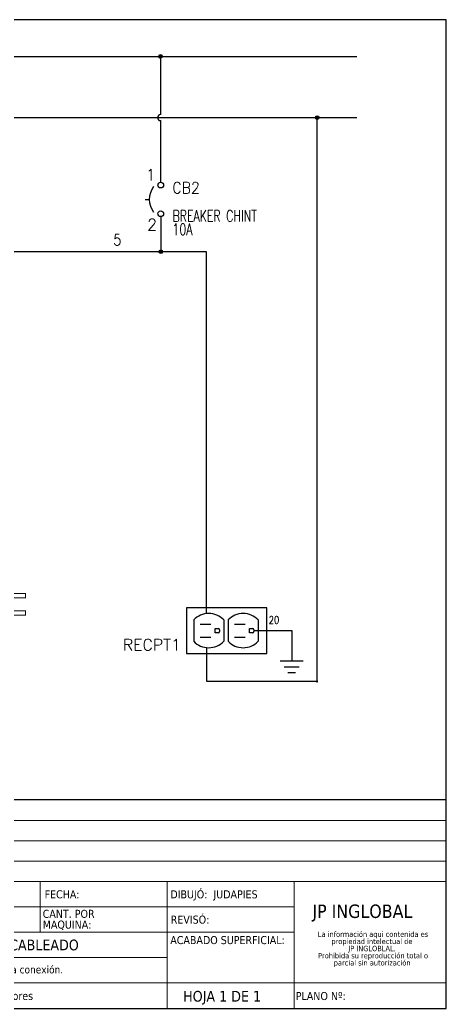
# Model space of a CAD drawing. Header units: millimetres. Extents: x 123.5 to 144.3, y 105.4 to 121.6.
# Drawn here: x 137.28 to 144.26, y 105.39 to 121.59 of the extents above; entities that cross this region are included whole.
import ezdxf
from ezdxf.enums import TextEntityAlignment as Align

# ---------------------------------------------------------------- set-up
doc = ezdxf.new("R2010")
doc.units = ezdxf.units.MM
doc.linetypes.add('CENTERX2', pattern=[20.32, 12.7, -2.54, 2.54, -2.54])
doc.linetypes.add('HIDDEN2', pattern=[0.1875, 0.125, -0.0625])
for name, color, linetype in [('BLK_12AWG', 7, 'Continuous'), ('CONTORNO', 179, 'Continuous'), ('DESC', 250, 'Continuous'), ('SYMS', 7, 'Continuous'), ('TAGS', 250, 'Continuous'), ('TERMS', 250, 'Continuous'), ('WIREFIXED', 7, 'Continuous'), ('WIRES', 7, 'Continuous')]:
    doc.layers.add(name, color=color, linetype=linetype)
doc.styles.add('SLDTEXTSTYLE0', font='tahoma.ttf')
doc.styles.add('SLDTEXTSTYLE1', font='tahomabd.ttf')
doc.styles.add('WD', font='romans.shx')

# ---------------------------------------------------------------- blocks, each defined once
blk = doc.blocks.new('SW_NOTE_2')
at = {"layer": 'CONTORNO', "color": 0, "char_height": 1.0583, "attachment_point": 2, "style": 'SLDTEXTSTYLE0'}
for s, insert in [('La información aqui contenida es ', (10.29, 1.34)), ('propiedad intelectual de', (10.08, -0.07)), ('JP INGLOBLAL.', (10.1, -1.48)), ('Prohibida su reproducción total o ', (10.3, -2.89)), ('parcial sin autorización', (10.12, -4.3))]:
    blk.add_mtext(s, dxfattribs=dict(at, insert=insert))
blk = doc.blocks.new('SW_NOTE_4')
at = {"color": 0, "linetype": 'Continuous', "lineweight": 0, "char_height": 1.587, "attachment_point": 1, "style": 'SLDTEXTSTYLE0'}
for s, insert in [('CANT. POR ', (0, 2.02)), ('MAQUINA:', (0, -0.1))]:
    blk.add_mtext(s, dxfattribs=dict(at, insert=insert))
blk = doc.blocks.new('VCB1')
at = {"linetype": 'HIDDEN2'}
blk.add_line((-0.171, 0), (-0.125, 0), dxfattribs=at)
for centre in [(0, 0.156), (0, -0.156)]:
    blk.add_circle(centre, 0.0312)
blk.add_arc((0.109, 0), 0.234, 143.1301, 216.8699)
at = {"style": 'WD'}
for tag, p, width in [('INST', (0.219, 0.388), 0.7), ('LOC', (0.219, 0.219), 0.7), ('TAG1', (0.127, 0.064), 0.9), ('XREF', (0.129, -0.09), 0.7), ('DESC1', (0.129, -0.242), 0.7), ('DESC2', (0.129, -0.389), 0.7)]:
    blk.add_attdef(tag, p, '', height=0.125, dxfattribs=dict(at, width=width))
at = {"linetype": 'Continuous', "style": 'WD'}
for tag, height, flags, p in [('TERM01', 0.125, 8, (-0.055, 0.207)), ('MFG', 0.01, 9, (-0.142, -0.088)), ('CAT', 0.01, 9, (-0.142, -0.073))]:
    blk.add_attdef(tag, text='', height=height, dxfattribs=dict(at, flags=flags)).set_placement(p, align=Align.RIGHT)
at = {"style": 'WD', "width": 0.7}
blk.add_attdef('RATING1', text='', height=0.125, dxfattribs=at).set_placement((-0.188, 0.062), align=Align.RIGHT)
at = {"color": 7, "style": 'WD', "flags": 1}
for tag, p in [('X2TERM01', (0, 0.188)), ('X8TERM02', (0, -0.188))]:
    blk.add_attdef(tag, p, '', height=0.0125, dxfattribs=at)
at = {"color": 7, "style": 'WD'}
for tag, p in [('X4LINK', (-0.25, 0)), ('X1LINK', (0, 0))]:
    blk.add_attdef(tag, p, '', height=0.01, dxfattribs=at)
at = {"linetype": 'Continuous', "style": 'WD', "flags": 9}
blk.add_attdef('ASSYCODE', text='', height=0.01, dxfattribs=at).set_placement((-0.153, -0.106), align=Align.CENTER)
at = {"style": 'WD', "flags": 9}
for tag, p in [('FAMILY', (-0.142, -0.036)), ('CONTACT', (-0.129, -0.129))]:
    blk.add_attdef(tag, text='', height=0.01, dxfattribs=at).set_placement(p, align=Align.RIGHT)
at = {"linetype": 'Continuous', "style": 'WD', "flags": 8}
blk.add_attdef('TERM02', text='', height=0.125, dxfattribs=at).set_placement((-0.041, -0.213), align=Align.TOP_RIGHT)
blk = doc.blocks.new('WDDOT')
for radius in [0.03, 0.0187, 0.00929]:
    blk.add_circle((0, 0), radius)
blk = doc.blocks.new('VCN1RDUP')
for p, q in [((-0.219, 0.25), (-0.219, -0.25)), ((0.656, 0.25), (-0.219, 0.25)), ((0.656, -0.25), (0.656, 0.25)), ((-0.14, 0.117), (-0.14, -0.117)), ((0.187, 0.117), (0.187, -0.117)), ((0.235, 0.117), (0.235, -0.117)), ((0.562, 0.117), (0.562, -0.117)), ((-0.071, 0.07), (0.046, 0.07)), ((0.093, -0.024), (0.093, 0.023)), ((0.093, 0.023), (0.125, 0.023)), ((0.14, 0.008), (0.14, -0.009)), ((0.304, 0.07), (0.421, 0.07)), ((0.468, -0.024), (0.468, 0.023)), ((0.468, 0.023), (0.5, 0.023)), ((0.515, 0.008), (0.515, -0.009)), ((-0.071, -0.071), (0.046, -0.071)), ((0.125, -0.024), (0.093, -0.024)), ((0.304, -0.071), (0.421, -0.071)), ((0.5, -0.024), (0.468, -0.024)), ((-0.219, -0.25), (0.656, -0.25))]:
    blk.add_line(p, q)
for centre, radius, start, end in [((0.023, -0.039), 0.226, 43.6028, 136.3972), ((0.398, -0.039), 0.226, 43.6028, 136.3972), ((0.125, 0.008), 0.015, 0, 90), ((0.5, 0.008), 0.015, 0, 90), ((0.125, -0.009), 0.015, 270, 0), ((0.5, -0.009), 0.015, 270, 0), ((0.023, 0.039), 0.226, 223.6028, 316.3972), ((0.398, 0.039), 0.226, 223.6028, 316.3972)]:
    blk.add_arc(centre, radius, start, end)
at = {"style": 'WD'}
for tag, width, p in [('INST', 0.7, (-0.281, 0.577)), ('LOC', 0.7, (-0.281, 0.408)), ('DESC1', 0.7, (-0.281, 0.252)), ('DESC2', 0.7, (-0.281, 0.095)), ('RATING1', 0.9, (-0.281, -0.061))]:
    blk.add_attdef(tag, text='', height=0.125, dxfattribs=dict(at, width=width)).set_placement(p, align=Align.RIGHT)
at = {"linetype": 'Continuous', "style": 'WD', "flags": 8}
for tag, p in [('TERM02', (0.016, 0.281)), ('TERM05', (0.391, 0.281)), ('TERM06', (0.587, 0.08))]:
    blk.add_attdef(tag, p, '', height=0.125, dxfattribs=at)
at = {"style": 'WD', "flags": 9}
blk.add_attdef('FAMILY', (-0.152, 0.205), '', height=0.01, rotation=90, dxfattribs=at)
at = {"linetype": 'Continuous', "style": 'WD', "flags": 9}
for tag, p in [('CAT', (-0.108, 0.23)), ('MFG', (-0.089, 0.228)), ('ASSYCODE', (-0.071, 0.23))]:
    blk.add_attdef(tag, text='', height=0.01, rotation=90, dxfattribs=at).set_placement(p, align=Align.CENTER)
at = {"style": 'WD', "flags": 1}
for tag, p in [('X2TERM02', (0, 0.188)), ('X2TERM05', (0.375, 0.188)), ('X1TERM03', (0.14, 0)), ('X1TERM06', (0.515, 0)), ('X8TERM01', (0, -0.188)), ('X8TERM04', (0.375, -0.188))]:
    blk.add_attdef(tag, p, '', height=0.0125, dxfattribs=at)
at = {"style": 'WD'}
blk.add_attdef('TAG1', text='', height=0.125, dxfattribs=at).set_placement((-0.281, -0.217), align=Align.RIGHT)
at = {"linetype": 'Continuous', "style": 'WD', "flags": 8}
for tag, p in [('TERM01', (0.016, -0.281)), ('TERM04', (0.391, -0.281))]:
    blk.add_attdef(tag, text='', height=0.125, dxfattribs=at).set_placement(p, align=Align.TOP_LEFT)
blk = doc.blocks.new('VGND2')
for p, q in [((0.09375, 0), (-0.09375, 0)), ((-0.0625, -0.046875), (0.0625, -0.046875)), ((-0.03125, -0.09375), (0.03125, -0.09375))]:
    blk.add_line(p, q)
at = {"style": 'WD', "flags": 1}
blk.add_attdef('X2TERM01', (0, 0), '', height=0.01, dxfattribs=at)
blk = doc.blocks.new('CFLH-V Card')
at = {"const_width": 0.008}
for points in [[(131.1855, 112.2791), (131.3429, 112.2791), (131.3429, 112.3184), (131.1855, 112.3184), (131.1855, 112.2791)], [(131.1855, 112.2791), (131.3429, 112.2791), (131.3429, 112.3184), (131.1855, 112.3184), (131.1855, 112.2791)], [(131.1855, 112.2791), (131.3429, 112.2791), (131.3429, 112.3184), (131.1855, 112.3184), (131.1855, 112.2791)], [(131.1855, 112.1216), (131.3429, 112.1216), (131.3429, 112.161), (131.1855, 112.161), (131.1855, 112.1216)], [(131.1855, 112.1216), (131.3429, 112.1216), (131.3429, 112.161), (131.1855, 112.161), (131.1855, 112.1216)], [(131.1855, 112.1216), (131.3429, 112.1216), (131.3429, 112.161), (131.1855, 112.161), (131.1855, 112.1216)]]:
    blk.add_lwpolyline(points, dxfattribs=at)
blk = doc.blocks.new('WD_WNV')
at = {"linetype": 'Continuous', "style": 'WD', "width": 0.8}
blk.add_attdef('WIRENO', text='', height=0.125, dxfattribs=at).set_placement((-0.05, 0), align=Align.MIDDLE_RIGHT)
at = {"style": 'WD', "flags": 1}
for tag, p in [('W01USER', (-0.062, 0.094)), ('W02USER', (-0.062, 0.086)), ('W03USER', (-0.062, 0.078)), ('W04USER', (-0.062, 0.07)), ('W05USER', (-0.062, 0.062)), ('W06USER', (-0.062, 0.055)), ('W07USER', (-0.062, 0.047)), ('W08USER', (-0.062, 0.039)), ('W09USER', (-0.062, 0.031)), ('W10USER', (-0.062, 0.023))]:
    blk.add_attdef(tag, text='', height=0.005, dxfattribs=at).set_placement(p, align=Align.CENTER)
blk = doc.blocks.new('WD_WNH')
at = {"linetype": 'Continuous', "style": 'WD', "width": 0.8}
blk.add_attdef('WIRENO', text='', height=0.125, dxfattribs=at).set_placement((0, 0.062), align=Align.CENTER)
at = {"style": 'WD', "flags": 1}
for tag, p in [('W01USER', (0, 0.078)), ('W02USER', (0, 0.07)), ('W03USER', (0, 0.062)), ('W04USER', (0, 0.055)), ('W05USER', (0, 0.047)), ('W06USER', (0, 0.039)), ('W07USER', (0, 0.031)), ('W08USER', (0, 0.023)), ('W09USER', (0, 0.016)), ('W10USER', (0, 0.008))]:
    blk.add_attdef(tag, text='', height=0.005, dxfattribs=at).set_placement(p, align=Align.CENTER)

msp = doc.modelspace()

# ---------------------------------------------------------------- linework, layer by layer
at = {"color": 7, "linetype": 'Continuous'}
for p, q in [((144.256, 121.59), (123.506, 121.59)), ((144.256, 105.405), (144.256, 121.59)), ((123.506, 105.405), (144.256, 105.405))]:
    msp.add_line(p, q, dxfattribs=at)
at = {"color": 7, "linetype": 'Continuous', "lineweight": 30}
msp.add_line((144.256, 108.823), (133.462, 108.823), dxfattribs=at)
at = {"color": 7, "linetype": 'CENTERX2', "lineweight": 0}
for p in [(144.256, 108.823), (133.462, 105.405)]:
    msp.add_line(p, (144.256, 105.405), dxfattribs=at)
at = {"color": 7, "linetype": 'Continuous', "lineweight": 0}
for p, q in [((144.256, 108.482), (135.873, 108.482)), ((144.256, 108.15), (135.873, 108.15)), ((144.256, 107.818), (135.873, 107.818)), ((144.256, 107.486), (133.466, 107.486)), ((137.616, 107.486), (137.616, 106.656)), ((139.691, 107.486), (139.691, 105.394)), ((141.766, 107.486), (141.766, 105.397)), ((141.766, 107.071), (135.541, 107.071)), ((141.766, 106.656), (133.465, 106.656)), ((139.691, 106.241), (133.465, 106.241)), ((144.256, 105.826), (133.465, 105.826))]:
    msp.add_line(p, q, dxfattribs=at)
at = {"layer": 'BLK_12AWG'}
for p, q in [((124.418, 120.99), (142.793, 120.99)), ((139.584, 120.949), (139.584, 120.99)), ((139.586, 120.04), (139.586, 120.949)), ((124.418, 119.99), (142.793, 119.99)), ((139.586, 118.931), (139.586, 119.94)), ((142.145, 118.541), (142.145, 119.99)), ((142.144, 112.283), (142.144, 118.541)), ((142.144, 118.541), (142.145, 118.541)), ((142.143, 110.745), (142.143, 112.283)), ((142.143, 112.283), (142.144, 112.283)), ((140.337, 110.762), (142.155, 110.762))]:
    msp.add_line(p, q, dxfattribs=at)
msp.add_arc((139.586, 119.99), 0.05, 90, 270, dxfattribs=at)
at = {"layer": 'WIRES'}
for p, q in [((139.586, 118.369), (139.586, 117.793)), ((139.586, 117.793), (133.867, 117.793)), ((140.337, 117.793), (139.586, 117.793)), ((140.337, 111.873), (140.337, 117.793)), ((141.11, 111.592), (141.728, 111.592)), ((141.728, 111.592), (141.728, 111.092)), ((140.337, 111.311), (140.337, 110.762))]:
    msp.add_line(p, q, dxfattribs=at)

# ---------------------------------------------------------------- block references
at = {"color": 7, "linetype": 'Continuous', "lineweight": 0, "xscale": 0.083, "yscale": 0.083, "zscale": 0.083}
msp.add_blockref('SW_NOTE_4', (137.655, 106.854), dxfattribs=at)
at = {"layer": 'CONTORNO', "color": 7, "xscale": 0.083, "yscale": 0.083, "zscale": 0.083}
msp.add_blockref('SW_NOTE_2', (142.204, 106.555), dxfattribs=at)
at = {"layer": 'DESC', "xscale": 1.8, "yscale": 1.8, "zscale": 1.8}
msp.add_blockref('CFLH-V Card', (-99.042, -89.975), dxfattribs=at)
at = {"layer": 'SYMS'}
for p in [(139.584, 120.99), (142.145, 119.99), (139.586, 117.793)]:
    msp.add_blockref('WDDOT', p, dxfattribs=at)
ref = msp.add_blockref('VCB1', (139.586, 118.65), dxfattribs=dict(at, xscale=1.5, yscale=1.5, zscale=1.5))
ref.add_attrib('DESC2', '10A', (139.779, 118.066), dxfattribs={"layer": 'DESC', "height": 0.1875, "style": 'WD', "width": 0.7})
ref.add_attrib('DESC1', 'BREAKER CHINT', (139.779, 118.287), dxfattribs={"layer": 'DESC', "height": 0.1875, "style": 'WD', "width": 0.7})
ref.add_attrib('TAG1', 'CB2', (139.776, 118.747), dxfattribs={"layer": 'TAGS', "height": 0.1875, "style": 'WD', "width": 0.9})
ref.add_attrib('TERM02', '2', dxfattribs={"layer": 'TERMS', "linetype": 'Continuous', "height": 0.188, "style": 'WD', "flags": 8}).set_placement((139.525, 118.33), align=Align.TOP_RIGHT)
ref.add_attrib('TERM01', '1', dxfattribs={"layer": 'TERMS', "linetype": 'Continuous', "height": 0.188, "style": 'WD', "flags": 8}).set_placement((139.503, 118.96), align=Align.RIGHT)
ref = msp.add_blockref('VCN1RDUP', (140.337, 111.592), dxfattribs=dict(at, xscale=1.5, yscale=1.5, zscale=1.5))
ref.add_attrib('TAG1', 'RECPT1', dxfattribs={"layer": 'TAGS', "height": 0.1875, "style": 'WD'}).set_placement((139.915, 111.266), align=Align.RIGHT)
at = {"layer": 'SYMS', "xscale": 2, "yscale": 2, "zscale": 2}
msp.add_blockref('VGND2', (141.728, 111.092), dxfattribs=at)
at = {"layer": 'WIREFIXED'}
ref = msp.add_blockref('WD_WNV', (139.015, 117.99), dxfattribs=dict(at, xscale=1.5, yscale=1.5, zscale=1.5))
ref.add_attrib('WIRENOF', '5', dxfattribs={"linetype": 'Continuous', "height": 0.188, "style": 'WD', "width": 0.8}).set_placement((138.94, 117.99), align=Align.MIDDLE_RIGHT)
ref = msp.add_blockref('WD_WNH', (141.438, 111.641), dxfattribs=at)
ref.add_attrib('WIRENOF', '20', dxfattribs={"linetype": 'Continuous', "height": 0.125, "style": 'WD', "width": 0.8}).set_placement((141.438, 111.704), align=Align.CENTER)

# ---------------------------------------------------------------- texts
at = {"color": 7, "linetype": 'Continuous', "lineweight": 0, "attachment_point": 1, "style": 'SLDTEXTSTYLE0'}
for s, insert, char_height in [('FECHA:', (137.686, 107.341), 0.1318), ('REVISÓ:', (139.749, 106.927), 0.1318), ('MATERIAL: Cablear de acuerdo a potencia de cada conexión.', (133.505, 106.105), 0.1245), ('\\pi-0.39529,l0.52705,t1.0541;NOMBRE:^IConexiones Cabina CFLH-V 2 Motores', (133.515, 105.678), 0.13176), ('HOJA 1 DE 1', (139.953, 105.694), 0.17568), ('PLANO Nº:', (141.795, 105.676), 0.1318)]:
    msp.add_mtext(s, dxfattribs=dict(at, insert=insert, char_height=char_height))
at = {"layer": 'CONTORNO', "color": 7}
for s, insert, char_height, attachment_point, style in [('DIBUJÓ:  JUDAPIES', (139.743, 107.341), 0.13176, 1, 'SLDTEXTSTYLE0'), ('ACABADO SUPERFICIAL:', (139.742, 106.592), 0.13176, 1, 'SLDTEXTSTYLE0'), ('ORGANIZAR Y AJUSTAR CABLEADO', (136.437, 106.534), 0.17568, 2, 'SLDTEXTSTYLE1')]:
    msp.add_mtext(s, dxfattribs=dict(at, insert=insert, char_height=char_height, attachment_point=attachment_point, style=style))
at = {"layer": 'CONTORNO', "insert": (142.067, 107.108), "char_height": 0.2196, "attachment_point": 1, "style": 'SLDTEXTSTYLE1'}
msp.add_mtext('JP INGLOBAL', dxfattribs=at)

doc.saveas('drawing.dxf')
